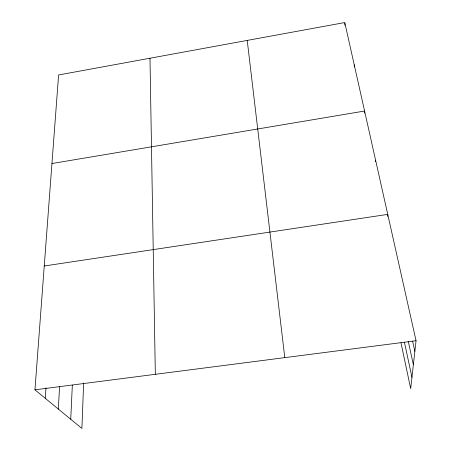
<?xml version="1.0" encoding="UTF-8"?>
<svg xmlns="http://www.w3.org/2000/svg" width="451" height="451" viewBox="0 0 451 451"><rect width="100%" height="100%" fill="white"/><g stroke="black" fill="none" stroke-linecap="round" stroke-linejoin="round"><path stroke-width="0.68" d="M387.702 216.469L387.742 214.377L44.254 265.989M83.644 382.899L81.902 428.45L34.953 389.816L58.602 74.967L344.767 22.55L416.047 340.725L410.686 388.644L400.984 342.805M70.739 419.267L72.335 385.171M58.326 409.046L59.588 386.625M45.28 398.312L45.979 387.837M51.95 163.533L364.588 111.036L364.645 113.145M34.953 389.816L416.047 340.725M412.586 341.069L414.858 351.34M408.285 341.362L413.364 364.69M404.423 342.236L411.955 377.329M247.227 40.415L284.79 357.632M344.801 23.232L344.908 25.273M354.232 64.809L354.317 66.895M149.986 58.23L155.336 374.307M375.615 160.24L375.621 161.588"/></g></svg>
